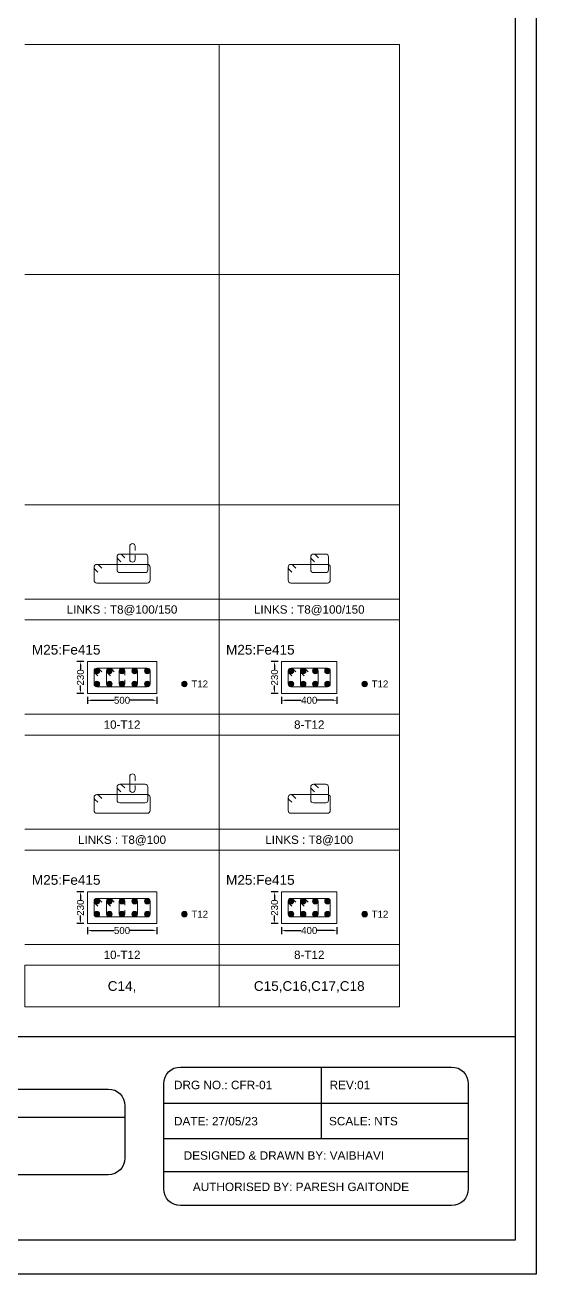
# Model space of a CAD drawing. Header units: millimetres. Extents: x 660818 to 959388, y -495289 to 50450.
# Drawn here: x 736852 to 740537, y -120257 to -111250 of the extents above; entities that cross this region are included whole.
import ezdxf
from ezdxf.enums import TextEntityAlignment as Align

# ---------------------------------------------------------------- set-up
doc = ezdxf.new("R2010")
doc.units = ezdxf.units.MM
doc.header["$LTSCALE"] = 0.01
doc.header["$MEASUREMENT"] = 0
doc.header["$PDMODE"] = 35
for name, color, linetype, lineweight in [('Bar', 4, 'Continuous', 0), ('BorderLine', 7, 'Continuous', 0), ('ConCreatPl', 6, 'Continuous', 0), ('Dim Line', 140, 'Continuous', 0), ('Stirrup', 7, 'Continuous', 0), ('Text1', 2, 'Continuous', 0)]:
    doc.layers.add(name, color=color, linetype=linetype, lineweight=lineweight)
doc.layers.add('RAFT', color=1, linetype='Continuous')
doc.styles.add('New Style', font='arial.ttf', dxfattribs={"height": 50})
doc.styles.get("Standard").update_dxf_attribs({"font": 'arial.ttf'})
doc.dimstyles.new('MyDim', dxfattribs={"dimtxt": 50, "dimasz": 25, "dimexe": 25, "dimexo": 25, "dimgap": 2, "dimtad": 0, "dimtxsty": 'New Style', "dimcen": 2.5, "dimadec": 0, "dimazin": 2, "dimtfac": 1, "dimtdec": 4, "dimtofl": 0, "dimtmove": 0, "dimatfit": 3, "dimfxl": 1, "dimtolj": 1, "dimtzin": 0, "dimarcsym": 0})

# ---------------------------------------------------------------- blocks, each defined once
blk = doc.blocks.new('*D908')
at = {"layer": 'Defpoints', "color": 0, "transparency": 16777216}
for p in [(737301.9, -117730.1), (737801.9, -117730.1), (737801.9, -117780.1)]:
    blk.add_point(p, dxfattribs=at)
at = {"layer": 'Dim Line', "color": 0, "lineweight": -2, "transparency": 16777216}
for p, q in [((737301.9, -117755.1), (737301.9, -117805.1)), ((737326.9, -117780.1), (737494.8, -117780.1)), ((737776.9, -117780.1), (737609.1, -117780.1)), ((737801.9, -117755.1), (737801.9, -117805.1))]:
    blk.add_line(p, q, dxfattribs=at)
at = {"layer": 'Dim Line', "color": 0, "transparency": 16777216}
for points in [[(737326.9, -117775.9), (737326.9, -117784.3), (737301.9, -117780.1)], [(737776.9, -117775.9), (737776.9, -117784.3), (737801.9, -117780.1)]]:
    blk.add_solid(points, dxfattribs=at)
at = {"layer": 'Dim Line', "color": 0, "transparency": 16777216, "insert": (737551.9, -117780.1), "char_height": 50, "attachment_point": 5, "style": 'New Style'}
blk.add_mtext('\\A1;500', dxfattribs=at)
blk = doc.blocks.new('*D909')
at = {"layer": 'Defpoints', "color": 0, "transparency": 16777216}
for p in [(737251.9, -117500.1), (737301.9, -117500.1), (737301.9, -117730.1)]:
    blk.add_point(p, dxfattribs=at)
at = {"layer": 'Dim Line', "color": 0, "lineweight": -2, "transparency": 16777216}
for p, q in [((737276.9, -117500.1), (737226.9, -117500.1)), ((737251.9, -117525.1), (737251.9, -117557.5)), ((737251.9, -117705.1), (737251.9, -117672.7)), ((737276.9, -117730.1), (737226.9, -117730.1))]:
    blk.add_line(p, q, dxfattribs=at)
at = {"layer": 'Dim Line', "color": 0, "transparency": 16777216}
for points in [[(737247.8, -117525.1), (737256.1, -117525.1), (737251.9, -117500.1)], [(737247.8, -117705.1), (737256.1, -117705.1), (737251.9, -117730.1)]]:
    blk.add_solid(points, dxfattribs=at)
at = {"layer": 'Dim Line', "color": 0, "transparency": 16777216, "insert": (737251.9, -117615.1), "char_height": 50, "attachment_point": 5, "rotation": 90, "style": 'New Style'}
blk.add_mtext('\\A1;230', dxfattribs=at)
blk = doc.blocks.new('*D910')
at = {"layer": 'Defpoints', "color": 0, "transparency": 16777216}
for p in [(737301.9, -116070.1), (737801.9, -116070.1), (737801.9, -116120.1)]:
    blk.add_point(p, dxfattribs=at)
at = {"layer": 'Dim Line', "color": 0, "lineweight": -2, "transparency": 16777216}
for p, q in [((737301.9, -116095.1), (737301.9, -116145.1)), ((737326.9, -116120.1), (737494.8, -116120.1)), ((737776.9, -116120.1), (737609.1, -116120.1)), ((737801.9, -116095.1), (737801.9, -116145.1))]:
    blk.add_line(p, q, dxfattribs=at)
at = {"layer": 'Dim Line', "color": 0, "transparency": 16777216}
for points in [[(737326.9, -116115.9), (737326.9, -116124.3), (737301.9, -116120.1)], [(737776.9, -116115.9), (737776.9, -116124.3), (737801.9, -116120.1)]]:
    blk.add_solid(points, dxfattribs=at)
at = {"layer": 'Dim Line', "color": 0, "transparency": 16777216, "insert": (737551.9, -116120.1), "char_height": 50, "attachment_point": 5, "style": 'New Style'}
blk.add_mtext('\\A1;500', dxfattribs=at)
blk = doc.blocks.new('*D911')
at = {"layer": 'Defpoints', "color": 0, "transparency": 16777216}
for p in [(737251.9, -115840.1), (737301.9, -115840.1), (737301.9, -116070.1)]:
    blk.add_point(p, dxfattribs=at)
at = {"layer": 'Dim Line', "color": 0, "lineweight": -2, "transparency": 16777216}
for p, q in [((737276.9, -115840.1), (737226.9, -115840.1)), ((737251.9, -115865.1), (737251.9, -115897.5)), ((737276.9, -116070.1), (737226.9, -116070.1)), ((737251.9, -116045.1), (737251.9, -116012.7))]:
    blk.add_line(p, q, dxfattribs=at)
at = {"layer": 'Dim Line', "color": 0, "transparency": 16777216}
for points in [[(737247.8, -115865.1), (737256.1, -115865.1), (737251.9, -115840.1)], [(737247.8, -116045.1), (737256.1, -116045.1), (737251.9, -116070.1)]]:
    blk.add_solid(points, dxfattribs=at)
at = {"layer": 'Dim Line', "color": 0, "transparency": 16777216, "insert": (737251.9, -115955.1), "char_height": 50, "attachment_point": 5, "rotation": 90, "style": 'New Style'}
blk.add_mtext('\\A1;230', dxfattribs=at)
blk = doc.blocks.new('*D894')
at = {"layer": 'Defpoints', "color": 0, "transparency": 16777216}
for p in [(738701.9, -117730.1), (739101.9, -117730.1), (739101.9, -117780.1)]:
    blk.add_point(p, dxfattribs=at)
at = {"layer": 'Dim Line', "color": 0, "lineweight": -2, "transparency": 16777216}
for p, q in [((738701.9, -117755.1), (738701.9, -117805.1)), ((738726.9, -117780.1), (738843.8, -117780.1)), ((739076.9, -117780.1), (738960.1, -117780.1)), ((739101.9, -117755.1), (739101.9, -117805.1))]:
    blk.add_line(p, q, dxfattribs=at)
at = {"layer": 'Dim Line', "color": 0, "transparency": 16777216}
for points in [[(738726.9, -117775.9), (738726.9, -117784.3), (738701.9, -117780.1)], [(739076.9, -117775.9), (739076.9, -117784.3), (739101.9, -117780.1)]]:
    blk.add_solid(points, dxfattribs=at)
at = {"layer": 'Dim Line', "color": 0, "transparency": 16777216, "insert": (738901.9, -117780.1), "char_height": 50, "attachment_point": 5, "style": 'New Style'}
blk.add_mtext('\\A1;400', dxfattribs=at)
blk = doc.blocks.new('*D895')
at = {"layer": 'Defpoints', "color": 0, "transparency": 16777216}
for p in [(738651.9, -117500.1), (738701.9, -117500.1), (738701.9, -117730.1)]:
    blk.add_point(p, dxfattribs=at)
at = {"layer": 'Dim Line', "color": 0, "lineweight": -2, "transparency": 16777216}
for p, q in [((738676.9, -117500.1), (738626.9, -117500.1)), ((738651.9, -117525.1), (738651.9, -117557.5)), ((738651.9, -117705.1), (738651.9, -117672.7)), ((738676.9, -117730.1), (738626.9, -117730.1))]:
    blk.add_line(p, q, dxfattribs=at)
at = {"layer": 'Dim Line', "color": 0, "transparency": 16777216}
for points in [[(738647.8, -117525.1), (738656.1, -117525.1), (738651.9, -117500.1)], [(738647.8, -117705.1), (738656.1, -117705.1), (738651.9, -117730.1)]]:
    blk.add_solid(points, dxfattribs=at)
at = {"layer": 'Dim Line', "color": 0, "transparency": 16777216, "insert": (738651.9, -117615.1), "char_height": 50, "attachment_point": 5, "rotation": 90, "style": 'New Style'}
blk.add_mtext('\\A1;230', dxfattribs=at)
blk = doc.blocks.new('*D896')
at = {"layer": 'Defpoints', "color": 0, "transparency": 16777216}
for p in [(738701.9, -116070.1), (739101.9, -116070.1), (739101.9, -116120.1)]:
    blk.add_point(p, dxfattribs=at)
at = {"layer": 'Dim Line', "color": 0, "lineweight": -2, "transparency": 16777216}
for p, q in [((738701.9, -116095.1), (738701.9, -116145.1)), ((738726.9, -116120.1), (738843.8, -116120.1)), ((739076.9, -116120.1), (738960.1, -116120.1)), ((739101.9, -116095.1), (739101.9, -116145.1))]:
    blk.add_line(p, q, dxfattribs=at)
at = {"layer": 'Dim Line', "color": 0, "transparency": 16777216}
for points in [[(738726.9, -116115.9), (738726.9, -116124.3), (738701.9, -116120.1)], [(739076.9, -116115.9), (739076.9, -116124.3), (739101.9, -116120.1)]]:
    blk.add_solid(points, dxfattribs=at)
at = {"layer": 'Dim Line', "color": 0, "transparency": 16777216, "insert": (738901.9, -116120.1), "char_height": 50, "attachment_point": 5, "style": 'New Style'}
blk.add_mtext('\\A1;400', dxfattribs=at)
blk = doc.blocks.new('*D897')
at = {"layer": 'Defpoints', "color": 0, "transparency": 16777216}
for p in [(738651.9, -115840.1), (738701.9, -115840.1), (738701.9, -116070.1)]:
    blk.add_point(p, dxfattribs=at)
at = {"layer": 'Dim Line', "color": 0, "lineweight": -2, "transparency": 16777216}
for p, q in [((738676.9, -115840.1), (738626.9, -115840.1)), ((738651.9, -115865.1), (738651.9, -115897.5)), ((738676.9, -116070.1), (738626.9, -116070.1)), ((738651.9, -116045.1), (738651.9, -116012.7))]:
    blk.add_line(p, q, dxfattribs=at)
at = {"layer": 'Dim Line', "color": 0, "transparency": 16777216}
for points in [[(738647.8, -115865.1), (738656.1, -115865.1), (738651.9, -115840.1)], [(738647.8, -116045.1), (738656.1, -116045.1), (738651.9, -116070.1)]]:
    blk.add_solid(points, dxfattribs=at)
at = {"layer": 'Dim Line', "color": 0, "transparency": 16777216, "insert": (738651.9, -115955.1), "char_height": 50, "attachment_point": 5, "rotation": 90, "style": 'New Style'}
blk.add_mtext('\\A1;230', dxfattribs=at)

msp = doc.modelspace()

# ---------------------------------------------------------------- hatches: boundary and pattern name
at = {"layer": 'Bar'}
h = msp.add_hatch(color=256, dxfattribs=at)
edge = h.paths.add_edge_path()
edge.add_arc((737369.921, -115908.091), 20, 0, 360)
h = msp.add_hatch(color=256, dxfattribs=at)
edge = h.paths.add_edge_path()
edge.add_arc((737460.921, -115908.091), 20, 0, 360)
h = msp.add_hatch(color=256, dxfattribs=at)
edge = h.paths.add_edge_path()
edge.add_arc((737551.921, -115908.091), 20, 0, 360)
h = msp.add_hatch(color=256, dxfattribs=at)
edge = h.paths.add_edge_path()
edge.add_arc((737642.921, -115908.091), 20, 0, 360)
h = msp.add_hatch(color=256, dxfattribs=at)
edge = h.paths.add_edge_path()
edge.add_arc((737733.921, -115908.091), 20, 0, 360)
h = msp.add_hatch(color=256, dxfattribs=at)
edge = h.paths.add_edge_path()
edge.add_arc((738769.921, -115908.091), 20, 0, 360)
h = msp.add_hatch(color=256, dxfattribs=at)
edge = h.paths.add_edge_path()
edge.add_arc((738857.921, -115908.091), 20, 0, 360)
h = msp.add_hatch(color=256, dxfattribs=at)
edge = h.paths.add_edge_path()
edge.add_arc((738945.921, -115908.091), 20, 0, 360)
h = msp.add_hatch(color=256, dxfattribs=at)
edge = h.paths.add_edge_path()
edge.add_arc((739033.921, -115908.091), 20, 0, 360)
h = msp.add_hatch(color=256, dxfattribs=at)
edge = h.paths.add_edge_path()
edge.add_arc((737369.921, -116002.091), 20, 0, 360)
h = msp.add_hatch(color=256, dxfattribs=at)
edge = h.paths.add_edge_path()
edge.add_arc((737460.921, -116002.091), 20, 0, 360)
h = msp.add_hatch(color=256, dxfattribs=at)
edge = h.paths.add_edge_path()
edge.add_arc((737551.921, -116002.091), 20, 0, 360)
h = msp.add_hatch(color=256, dxfattribs=at)
edge = h.paths.add_edge_path()
edge.add_arc((737642.921, -116002.091), 20, 0, 360)
h = msp.add_hatch(color=256, dxfattribs=at)
edge = h.paths.add_edge_path()
edge.add_arc((737733.921, -116002.091), 20, 0, 360)
h = msp.add_hatch(color=256, dxfattribs=at)
edge = h.paths.add_edge_path()
edge.add_arc((738001.921, -116002.091), 20, 0, 360)
h = msp.add_hatch(color=256, dxfattribs=at)
edge = h.paths.add_edge_path()
edge.add_arc((738769.921, -116002.091), 20, 0, 360)
h = msp.add_hatch(color=256, dxfattribs=at)
edge = h.paths.add_edge_path()
edge.add_arc((738857.921, -116002.091), 20, 0, 360)
h = msp.add_hatch(color=256, dxfattribs=at)
edge = h.paths.add_edge_path()
edge.add_arc((738945.921, -116002.091), 20, 0, 360)
h = msp.add_hatch(color=256, dxfattribs=at)
edge = h.paths.add_edge_path()
edge.add_arc((739033.921, -116002.091), 20, 0, 360)
h = msp.add_hatch(color=256, dxfattribs=at)
edge = h.paths.add_edge_path()
edge.add_arc((739301.921, -116002.091), 20, 0, 360)
h = msp.add_hatch(color=256, dxfattribs=at)
edge = h.paths.add_edge_path()
edge.add_arc((737369.921, -117568.091), 20, 0, 360)
h = msp.add_hatch(color=256, dxfattribs=at)
edge = h.paths.add_edge_path()
edge.add_arc((737460.921, -117568.091), 20, 0, 360)
h = msp.add_hatch(color=256, dxfattribs=at)
edge = h.paths.add_edge_path()
edge.add_arc((737551.921, -117568.091), 20, 0, 360)
h = msp.add_hatch(color=256, dxfattribs=at)
edge = h.paths.add_edge_path()
edge.add_arc((737642.921, -117568.091), 20, 0, 360)
h = msp.add_hatch(color=256, dxfattribs=at)
edge = h.paths.add_edge_path()
edge.add_arc((737733.921, -117568.091), 20, 0, 360)
h = msp.add_hatch(color=256, dxfattribs=at)
edge = h.paths.add_edge_path()
edge.add_arc((738769.921, -117568.091), 20, 0, 360)
h = msp.add_hatch(color=256, dxfattribs=at)
edge = h.paths.add_edge_path()
edge.add_arc((738857.921, -117568.091), 20, 0, 360)
h = msp.add_hatch(color=256, dxfattribs=at)
edge = h.paths.add_edge_path()
edge.add_arc((738945.921, -117568.091), 20, 0, 360)
h = msp.add_hatch(color=256, dxfattribs=at)
edge = h.paths.add_edge_path()
edge.add_arc((739033.921, -117568.091), 20, 0, 360)
h = msp.add_hatch(color=256, dxfattribs=at)
edge = h.paths.add_edge_path()
edge.add_arc((737369.921, -117662.091), 20, 0, 360)
h = msp.add_hatch(color=256, dxfattribs=at)
edge = h.paths.add_edge_path()
edge.add_arc((737460.921, -117662.091), 20, 0, 360)
h = msp.add_hatch(color=256, dxfattribs=at)
edge = h.paths.add_edge_path()
edge.add_arc((737551.921, -117662.091), 20, 0, 360)
h = msp.add_hatch(color=256, dxfattribs=at)
edge = h.paths.add_edge_path()
edge.add_arc((737642.921, -117662.091), 20, 0, 360)
h = msp.add_hatch(color=256, dxfattribs=at)
edge = h.paths.add_edge_path()
edge.add_arc((737733.921, -117662.091), 20, 0, 360)
h = msp.add_hatch(color=256, dxfattribs=at)
edge = h.paths.add_edge_path()
edge.add_arc((738001.921, -117662.091), 20, 0, 360)
h = msp.add_hatch(color=256, dxfattribs=at)
edge = h.paths.add_edge_path()
edge.add_arc((738769.921, -117662.091), 20, 0, 360)
h = msp.add_hatch(color=256, dxfattribs=at)
edge = h.paths.add_edge_path()
edge.add_arc((738857.921, -117662.091), 20, 0, 360)
h = msp.add_hatch(color=256, dxfattribs=at)
edge = h.paths.add_edge_path()
edge.add_arc((738945.921, -117662.091), 20, 0, 360)
h = msp.add_hatch(color=256, dxfattribs=at)
edge = h.paths.add_edge_path()
edge.add_arc((739033.921, -117662.091), 20, 0, 360)
h = msp.add_hatch(color=256, dxfattribs=at)
edge = h.paths.add_edge_path()
edge.add_arc((739301.921, -117662.091), 20, 0, 360)

# ---------------------------------------------------------------- linework, layer by layer
at = {"color": 151}
for p, q in [((738987.518, -118764.127), (738987.518, -119279.281)), ((737852.254, -119024.85), (740049.018, -119024.85)), ((736053.858, -119124.565), (737572.703, -119124.565)), ((737852.254, -119279.281), (740049.018, -119279.281)), ((737852.254, -119518.333), (740049.018, -119518.333))]:
    msp.add_line(p, q, dxfattribs=at)
for points in [[(737972.754, -118764.127), (739928.517, -118764.127, -0.41421356), (740049.018, -118884.627), (740049.018, -119642.828, -0.41421356), (739928.517, -119763.329), (737972.754, -119763.329, -0.41421356), (737852.254, -119642.828), (737852.254, -118884.627, -0.41421356)], [(736174.359, -118922.775), (737452.202, -118922.775, -0.41421356), (737572.703, -119043.276), (737572.703, -119420.533, -0.41421356), (737452.202, -119541.033), (736174.359, -119541.033, -0.41421356), (736053.858, -119420.533), (736053.858, -119043.276, -0.41421356)]]:
    msp.add_lwpolyline(points, format="xyb", close=True, dxfattribs=at)
at = {"layer": 'Bar'}
for centre in [(737369.921, -115908.091), (737460.921, -115908.091), (737551.921, -115908.091), (737642.921, -115908.091), (737733.921, -115908.091), (738769.921, -115908.091), (738857.921, -115908.091), (738945.921, -115908.091), (739033.921, -115908.091), (737369.921, -116002.091), (737460.921, -116002.091), (737551.921, -116002.091), (737642.921, -116002.091), (737733.921, -116002.091), (738001.921, -116002.091), (738769.921, -116002.091), (738857.921, -116002.091), (738945.921, -116002.091), (739033.921, -116002.091), (739301.921, -116002.091), (737369.921, -117568.091), (737460.921, -117568.091), (737551.921, -117568.091), (737642.921, -117568.091), (737733.921, -117568.091), (738769.921, -117568.091), (738857.921, -117568.091), (738945.921, -117568.091), (739033.921, -117568.091), (737369.921, -117662.091), (737460.921, -117662.091), (737551.921, -117662.091), (737642.921, -117662.091), (737733.921, -117662.091), (738001.921, -117662.091), (738769.921, -117662.091), (738857.921, -117662.091), (738945.921, -117662.091), (739033.921, -117662.091), (739301.921, -117662.091)]:
    msp.add_circle(centre, 20, dxfattribs=at)
at = {"layer": 'BorderLine'}
for p, q in [((736851.921, -111390.091), (738251.921, -111390.091)), ((738251.921, -113050.091), (738251.921, -111390.091)), ((738251.921, -111390.091), (739551.921, -111390.091)), ((739551.921, -113050.091), (739551.921, -111390.091)), ((739551.921, -113050.091), (739551.921, -111390.091)), ((736851.921, -113050.091), (738251.921, -113050.091)), ((738251.921, -114710.091), (738251.921, -113050.091)), ((738251.921, -113050.091), (739551.921, -113050.091)), ((739551.921, -114710.091), (739551.921, -113050.091)), ((739551.921, -114710.091), (739551.921, -113050.091)), ((736851.921, -114710.091), (738251.921, -114710.091)), ((738251.921, -116370.091), (738251.921, -114710.091)), ((738251.921, -114710.091), (739551.921, -114710.091)), ((739551.921, -116370.091), (739551.921, -114710.091)), ((739551.921, -116370.091), (739551.921, -114710.091)), ((736851.921, -115390.091), (738251.921, -115390.091)), ((738251.921, -115390.091), (739551.921, -115390.091)), ((736851.921, -115540.091), (738251.921, -115540.091)), ((738251.921, -115540.091), (739551.921, -115540.091)), ((736851.921, -116220.091), (738251.921, -116220.091)), ((738251.921, -116220.091), (739551.921, -116220.091)), ((736851.921, -116370.091), (738251.921, -116370.091)), ((738251.921, -118030.091), (738251.921, -116370.091)), ((738251.921, -116370.091), (739551.921, -116370.091)), ((739551.921, -118030.091), (739551.921, -116370.091)), ((739551.921, -118030.091), (739551.921, -116370.091)), ((736851.921, -117050.091), (738251.921, -117050.091)), ((738251.921, -117050.091), (739551.921, -117050.091)), ((736851.921, -117200.091), (738251.921, -117200.091)), ((738251.921, -117200.091), (739551.921, -117200.091)), ((736851.921, -117880.091), (738251.921, -117880.091)), ((738251.921, -117880.091), (739551.921, -117880.091)), ((736851.921, -118330.091), (736851.921, -118030.091)), ((736851.921, -118030.091), (738251.921, -118030.091)), ((738251.921, -118330.091), (738251.921, -118030.091)), ((738251.921, -118030.091), (739551.921, -118030.091)), ((739551.921, -118330.091), (739551.921, -118030.091)), ((739551.921, -118330.091), (739551.921, -118030.091)), ((736851.921, -118330.091), (738251.921, -118330.091)), ((738251.921, -118330.091), (739551.921, -118330.091))]:
    msp.add_line(p, q, dxfattribs=at)
at = {"layer": 'ConCreatPl', "flags": 128}
for points in [[(737301.921, -116070.091), (737801.921, -116070.091), (737801.921, -115840.091), (737301.921, -115840.091)], [(738701.921, -116070.091), (739101.921, -116070.091), (739101.921, -115840.091), (738701.921, -115840.091)], [(737301.921, -117730.091), (737801.921, -117730.091), (737801.921, -117500.091), (737301.921, -117500.091)], [(738701.921, -117730.091), (739101.921, -117730.091), (739101.921, -117500.091), (738701.921, -117500.091)]]:
    msp.add_lwpolyline(points, close=True, dxfattribs=at)
at = {"layer": 'RAFT', "ltscale": 0.5}
msp.add_line((740386.555, -118545.714), (730117.794, -118545.714), dxfattribs=at)
for points in [[(729935.81, -110531.714), (740537.397, -110531.714), (740537.397, -120256.738), (729935.81, -120256.738)], [(730117.794, -110757.542), (740386.555, -110757.542), (740386.555, -120011.944), (730117.794, -120011.944)]]:
    msp.add_lwpolyline(points, close=True, dxfattribs=at)
at = {"layer": 'Stirrup', "flags": 128}
for points in [[(737646.921, -115040.091), (737646.921, -115010.091, 0.41421356), (737626.921, -114990.091), (737626.921, -114990.091, 0.41421356), (737606.921, -115010.091), (737606.921, -115104.091, 0.41421356), (737626.921, -115124.091), (737626.921, -115124.091, 0.41421356), (737646.921, -115104.091), (737646.921, -115074.091)], [(737571.276, -115092.162), (737550.063, -115070.949, 0.19891237), (737535.921, -115065.091), (737535.921, -115065.091, 0.41421356), (737515.921, -115085.091), (737515.921, -115179.091, 0.41421356), (737535.921, -115199.091), (737717.921, -115199.091, 0.41421356), (737737.921, -115179.091), (737737.921, -115085.091, 0.41421356), (737717.921, -115065.091), (737535.921, -115065.091, 0.41421356), (737515.921, -115085.091), (737515.921, -115085.082, 0.19910951), (737521.79, -115099.235), (737543.033, -115120.447)], [(738968.276, -115092.162), (738947.063, -115070.949, 0.19891237), (738932.921, -115065.091), (738932.921, -115065.091, 0.41421356), (738912.921, -115085.091), (738912.921, -115179.091, 0.41421356), (738932.921, -115199.091), (739020.921, -115199.091, 0.41421356), (739040.921, -115179.091), (739040.921, -115085.091, 0.41421356), (739020.921, -115065.091), (738932.921, -115065.091, 0.41421356), (738912.921, -115085.091), (738912.921, -115085.082, 0.19910951), (738918.79, -115099.235), (738940.033, -115120.447)], [(737405.276, -115167.162), (737384.063, -115145.949, 0.19891237), (737369.921, -115140.091), (737369.921, -115140.091, 0.41421356), (737349.921, -115160.091), (737349.921, -115254.091, 0.41421356), (737369.921, -115274.091), (737733.921, -115274.091, 0.41421356), (737753.921, -115254.091), (737753.921, -115160.091, 0.41421356), (737733.921, -115140.091), (737369.921, -115140.091, 0.41421356), (737349.921, -115160.091), (737349.921, -115160.082, 0.19910951), (737355.79, -115174.235), (737377.033, -115195.447)], [(738805.276, -115167.162), (738784.063, -115145.949, 0.19891237), (738769.921, -115140.091), (738769.921, -115140.091, 0.41421356), (738749.921, -115160.091), (738749.921, -115254.091, 0.41421356), (738769.921, -115274.091), (739033.921, -115274.091, 0.41421356), (739053.921, -115254.091), (739053.921, -115160.091, 0.41421356), (739033.921, -115140.091), (738769.921, -115140.091, 0.41421356), (738749.921, -115160.091), (738749.921, -115160.082, 0.19910951), (738755.79, -115174.235), (738777.033, -115195.447)], [(737405.276, -115915.162), (737384.063, -115893.949, 0.19891237), (737369.921, -115888.091), (737369.921, -115888.091, 0.41421356), (737349.921, -115908.091), (737349.921, -116002.091, 0.41421356), (737369.921, -116022.091), (737733.921, -116022.091, 0.41421356), (737753.921, -116002.091), (737753.921, -115908.091, 0.41421356), (737733.921, -115888.091), (737369.921, -115888.091, 0.41421356), (737349.921, -115908.091), (737349.921, -115908.082, 0.19910951), (737355.79, -115922.235), (737377.033, -115943.447)], [(737496.276, -115915.162), (737475.063, -115893.949, 0.19891237), (737460.921, -115888.091), (737460.921, -115888.091, 0.41421356), (737440.921, -115908.091), (737440.921, -116002.091, 0.41421356), (737460.921, -116022.091), (737642.921, -116022.091, 0.41421356), (737662.921, -116002.091), (737662.921, -115908.091, 0.41421356), (737642.921, -115888.091), (737460.921, -115888.091, 0.41421356), (737440.921, -115908.091), (737440.921, -115908.082, 0.19910951), (737446.79, -115922.235), (737468.033, -115943.447)], [(737571.921, -115938.091), (737571.921, -115908.091, 0.41421356), (737551.921, -115888.091), (737551.921, -115888.091, 0.41421356), (737531.921, -115908.091), (737531.921, -116002.091, 0.41421356), (737551.921, -116022.091), (737551.921, -116022.091, 0.41421356), (737571.921, -116002.091), (737571.921, -115972.091)], [(738805.276, -115915.162), (738784.063, -115893.949, 0.19891237), (738769.921, -115888.091), (738769.921, -115888.091, 0.41421356), (738749.921, -115908.091), (738749.921, -116002.091, 0.41421356), (738769.921, -116022.091), (739033.921, -116022.091, 0.41421356), (739053.921, -116002.091), (739053.921, -115908.091, 0.41421356), (739033.921, -115888.091), (738769.921, -115888.091, 0.41421356), (738749.921, -115908.091), (738749.921, -115908.082, 0.19910951), (738755.79, -115922.235), (738777.033, -115943.447)], [(738893.276, -115915.162), (738872.063, -115893.949, 0.19891237), (738857.921, -115888.091), (738857.921, -115888.091, 0.41421356), (738837.921, -115908.091), (738837.921, -116002.091, 0.41421356), (738857.921, -116022.091), (738945.921, -116022.091, 0.41421356), (738965.921, -116002.091), (738965.921, -115908.091, 0.41421356), (738945.921, -115888.091), (738857.921, -115888.091, 0.41421356), (738837.921, -115908.091), (738837.921, -115908.082, 0.19910951), (738843.79, -115922.235), (738865.033, -115943.447)], [(737646.921, -116700.091), (737646.921, -116670.091, 0.41421356), (737626.921, -116650.091), (737626.921, -116650.091, 0.41421356), (737606.921, -116670.091), (737606.921, -116764.091, 0.41421356), (737626.921, -116784.091), (737626.921, -116784.091, 0.41421356), (737646.921, -116764.091), (737646.921, -116734.091)], [(737405.276, -116827.162), (737384.063, -116805.949, 0.19891237), (737369.921, -116800.091), (737369.921, -116800.091, 0.41421356), (737349.921, -116820.091), (737349.921, -116914.091, 0.41421356), (737369.921, -116934.091), (737733.921, -116934.091, 0.41421356), (737753.921, -116914.091), (737753.921, -116820.091, 0.41421356), (737733.921, -116800.091), (737369.921, -116800.091, 0.41421356), (737349.921, -116820.091), (737349.921, -116820.082, 0.19910951), (737355.79, -116834.235), (737377.033, -116855.447)], [(737571.276, -116752.162), (737550.063, -116730.949, 0.19891237), (737535.921, -116725.091), (737535.921, -116725.091, 0.41421356), (737515.921, -116745.091), (737515.921, -116839.091, 0.41421356), (737535.921, -116859.091), (737717.921, -116859.091, 0.41421356), (737737.921, -116839.091), (737737.921, -116745.091, 0.41421356), (737717.921, -116725.091), (737535.921, -116725.091, 0.41421356), (737515.921, -116745.091), (737515.921, -116745.082, 0.19910951), (737521.79, -116759.235), (737543.033, -116780.447)], [(738805.276, -116827.162), (738784.063, -116805.949, 0.19891237), (738769.921, -116800.091), (738769.921, -116800.091, 0.41421356), (738749.921, -116820.091), (738749.921, -116914.091, 0.41421356), (738769.921, -116934.091), (739033.921, -116934.091, 0.41421356), (739053.921, -116914.091), (739053.921, -116820.091, 0.41421356), (739033.921, -116800.091), (738769.921, -116800.091, 0.41421356), (738749.921, -116820.091), (738749.921, -116820.082, 0.19910951), (738755.79, -116834.235), (738777.033, -116855.447)], [(738968.276, -116752.162), (738947.063, -116730.949, 0.19891237), (738932.921, -116725.091), (738932.921, -116725.091, 0.41421356), (738912.921, -116745.091), (738912.921, -116839.091, 0.41421356), (738932.921, -116859.091), (739020.921, -116859.091, 0.41421356), (739040.921, -116839.091), (739040.921, -116745.091, 0.41421356), (739020.921, -116725.091), (738932.921, -116725.091, 0.41421356), (738912.921, -116745.091), (738912.921, -116745.082, 0.19910951), (738918.79, -116759.235), (738940.033, -116780.447)], [(737405.276, -117575.162), (737384.063, -117553.949, 0.19891237), (737369.921, -117548.091), (737369.921, -117548.091, 0.41421356), (737349.921, -117568.091), (737349.921, -117662.091, 0.41421356), (737369.921, -117682.091), (737733.921, -117682.091, 0.41421356), (737753.921, -117662.091), (737753.921, -117568.091, 0.41421356), (737733.921, -117548.091), (737369.921, -117548.091, 0.41421356), (737349.921, -117568.091), (737349.921, -117568.082, 0.19910951), (737355.79, -117582.235), (737377.033, -117603.447)], [(737496.276, -117575.162), (737475.063, -117553.949, 0.19891237), (737460.921, -117548.091), (737460.921, -117548.091, 0.41421356), (737440.921, -117568.091), (737440.921, -117662.091, 0.41421356), (737460.921, -117682.091), (737642.921, -117682.091, 0.41421356), (737662.921, -117662.091), (737662.921, -117568.091, 0.41421356), (737642.921, -117548.091), (737460.921, -117548.091, 0.41421356), (737440.921, -117568.091), (737440.921, -117568.082, 0.19910951), (737446.79, -117582.235), (737468.033, -117603.447)], [(737571.921, -117598.091), (737571.921, -117568.091, 0.41421356), (737551.921, -117548.091), (737551.921, -117548.091, 0.41421356), (737531.921, -117568.091), (737531.921, -117662.091, 0.41421356), (737551.921, -117682.091), (737551.921, -117682.091, 0.41421356), (737571.921, -117662.091), (737571.921, -117632.091)], [(738805.276, -117575.162), (738784.063, -117553.949, 0.19891237), (738769.921, -117548.091), (738769.921, -117548.091, 0.41421356), (738749.921, -117568.091), (738749.921, -117662.091, 0.41421356), (738769.921, -117682.091), (739033.921, -117682.091, 0.41421356), (739053.921, -117662.091), (739053.921, -117568.091, 0.41421356), (739033.921, -117548.091), (738769.921, -117548.091, 0.41421356), (738749.921, -117568.091), (738749.921, -117568.082, 0.19910951), (738755.79, -117582.235), (738777.033, -117603.447)], [(738893.276, -117575.162), (738872.063, -117553.949, 0.19891237), (738857.921, -117548.091), (738857.921, -117548.091, 0.41421356), (738837.921, -117568.091), (738837.921, -117662.091, 0.41421356), (738857.921, -117682.091), (738945.921, -117682.091, 0.41421356), (738965.921, -117662.091), (738965.921, -117568.091, 0.41421356), (738945.921, -117548.091), (738857.921, -117548.091, 0.41421356), (738837.921, -117568.091), (738837.921, -117568.082, 0.19910951), (738843.79, -117582.235), (738865.033, -117603.447)]]:
    msp.add_lwpolyline(points, format="xyb", dxfattribs=at)

# ---------------------------------------------------------------- texts
at = {"color": 151, "char_height": 60.8631, "attachment_point": 1}
for s, insert, width in [('DRG NO.: CFR-01', (737926.342, -118863.078), 763.18634), ('REV:01', (739048.481, -118863.078), 763.18634), ('DATE: 27/05/23', (737926.342, -119124.309), 763.18634), ('SCALE: NTS', (739044.462, -119123.962), 763.18634), ('DESIGNED & DRAWN BY: VAIBHAVI', (737996.289, -119371.708), 1840.38536), ('AUTHORISED BY: PARESH GAITONDE', (738062.539, -119597.638), 1840.38536)]:
    msp.add_mtext(s, dxfattribs=dict(at, insert=insert, width=width))
at = {"layer": 'Text1', "style": 'New Style'}
for s, height, p in [('LINKS : T8@100/150', 60, (737551.921, -115465.091)), ('LINKS : T8@100/150', 60, (738901.921, -115465.091)), ('10-T12', 60, (737551.921, -116295.091)), ('8-T12', 60, (738901.921, -116295.091)), ('LINKS : T8@100', 60, (737551.921, -117125.091)), ('LINKS : T8@100', 60, (738901.921, -117125.091)), ('10-T12', 60, (737551.921, -117955.091)), ('8-T12', 60, (738901.921, -117955.091)), ('C14,', 70, (737551.921, -118180.091)), ('C15,C16,C17,C18', 70, (738901.921, -118180.091))]:
    msp.add_text(s, height=height, dxfattribs=at).set_placement(p, align=Align.MIDDLE_CENTER)
for p in [(736901.921, -115790.091), (738301.921, -115790.091), (736901.921, -117450.091), (738301.921, -117450.091)]:
    msp.add_text('M25:Fe415', height=70, dxfattribs=at).set_placement(p)
for p in [(738051.921, -116002.091), (739351.921, -116002.091), (738051.921, -117662.091), (739351.921, -117662.091)]:
    msp.add_text('T12', height=50, dxfattribs=at).set_placement(p, align=Align.MIDDLE_LEFT)

# ---------------------------------------------------------------- dimensions: what is measured, and where the dimension line sits
at = {"layer": 'Dim Line'}
for base, p1, p2, angle, picture, middle in [((737251.921, -115840.091), (737301.921, -116070.091), (737301.921, -115840.091), 90, '*D911', (737251.921, -115955.091)), ((738651.921, -115840.091), (738701.921, -116070.091), (738701.921, -115840.091), 90, '*D897', (738651.921, -115955.091)), ((737801.921, -116120.091), (737301.921, -116070.091), (737801.921, -116070.091), 0, '*D910', (737551.921, -116120.091)), ((739101.921, -116120.091), (738701.921, -116070.091), (739101.921, -116070.091), 0, '*D896', (738901.921, -116120.091)), ((737251.921, -117500.091), (737301.921, -117730.091), (737301.921, -117500.091), 90, '*D909', (737251.921, -117615.091)), ((738651.921, -117500.091), (738701.921, -117730.091), (738701.921, -117500.091), 90, '*D895', (738651.921, -117615.091)), ((737801.921, -117780.091), (737301.921, -117730.091), (737801.921, -117730.091), 0, '*D908', (737551.921, -117780.091)), ((739101.921, -117780.091), (738701.921, -117730.091), (739101.921, -117730.091), 0, '*D894', (738901.921, -117780.091))]:
    dim = msp.add_linear_dim(base=base, p1=p1, p2=p2, angle=angle, dimstyle='MyDim', dxfattribs=at)
    dim.commit()
    dim.dimension.update_dxf_attribs({"geometry": picture, "text_midpoint": middle, "dimtype": 161})

doc.saveas('drawing.dxf')
